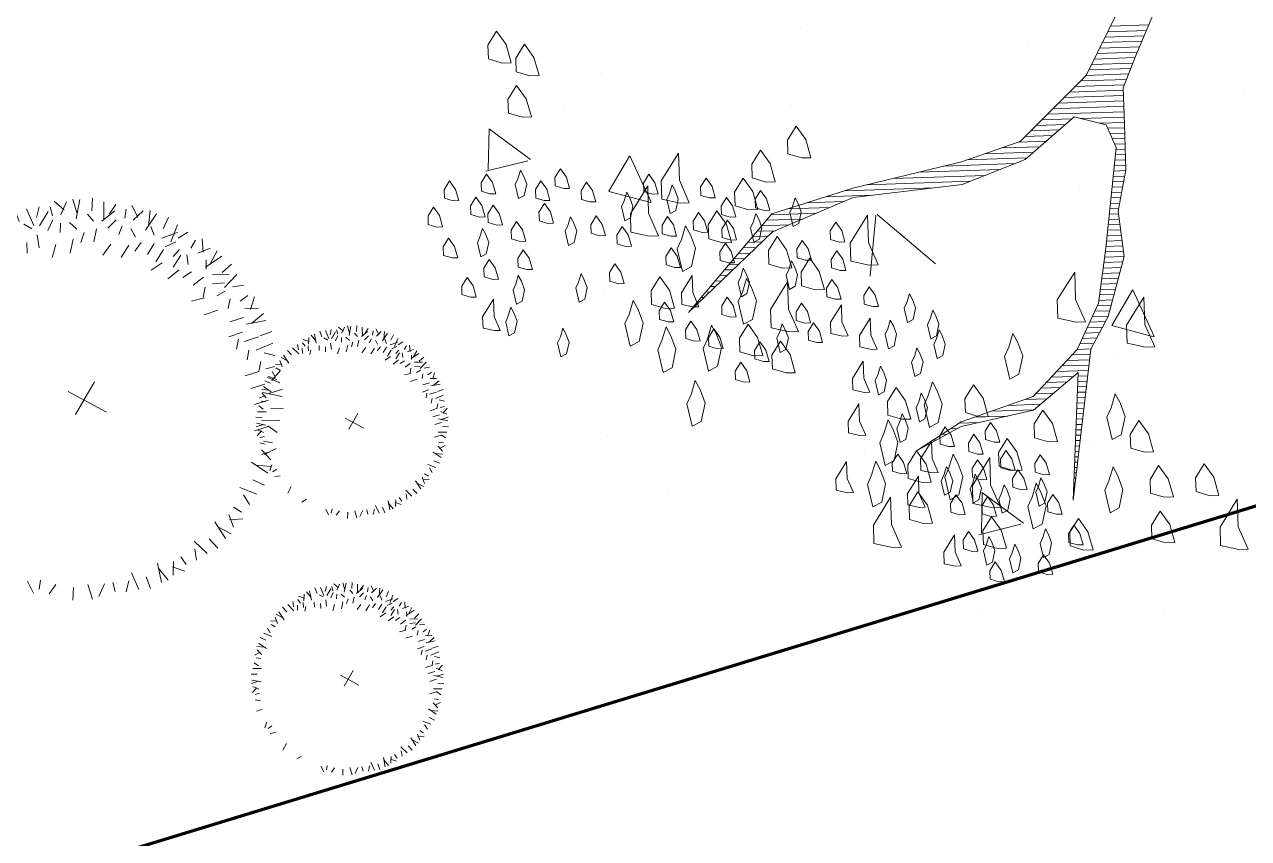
# Model space of a CAD drawing. Header units: millimetres. Extents: x 111 to 1506, y 14 to 566.
# Drawn here: x 234.572 to 236.161, y 192.431 to 193.487 of the extents above; entities that cross this region are included whole.
import ezdxf

# ---------------------------------------------------------------- set-up
doc = ezdxf.new("R2010")
doc.units = ezdxf.units.MM
for name, color, linetype, lineweight in [('ARB-CERCO', 97, 'Continuous', 5), ('ARBOLES', 78, 'Continuous', 5), ('G', 254, 'Continuous', 5)]:
    doc.layers.add(name, color=color, linetype=linetype, lineweight=lineweight)

# ---------------------------------------------------------------- blocks, each defined once
blk = doc.blocks.new('*X16')
at = {"color": 0}
for p, q in [((17.5821, 16.15), (17.6535, 16.15)), ((17.5714, 16.13), (17.6443, 16.13)), ((17.5768, 16.14), (17.6489, 16.14)), ((17.5608, 16.11), (17.635, 16.11)), ((17.5661, 16.12), (17.6396, 16.12)), ((17.5448, 16.08), (17.6216, 16.08)), ((17.5501, 16.09), (17.6259, 16.09)), ((17.5554, 16.1), (17.6304, 16.1)), ((17.5341, 16.06), (17.6131, 16.06)), ((17.5394, 16.07), (17.6174, 16.07)), ((17.5127, 16.04), (17.6045, 16.04)), ((17.5234, 16.05), (17.6088, 16.05)), ((17.4913, 16.02), (17.6021, 16.02)), ((17.502, 16.03), (17.6021, 16.03)), ((17.4591, 15.99), (17.6021, 15.99)), ((17.4698, 16), (17.6021, 16)), ((17.4806, 16.01), (17.6021, 16.01)), ((17.4377, 15.97), (17.4922, 15.97)), ((17.4484, 15.98), (17.5044, 15.98)), ((17.5206, 15.98), (17.6021, 15.98)), ((17.5556, 15.97), (17.6021, 15.97)), ((17.4163, 15.95), (17.4677, 15.95)), ((17.427, 15.96), (17.4799, 15.96)), ((17.5707, 15.96), (17.6021, 15.96)), ((17.5747, 15.95), (17.6021, 15.95)), ((17.3386, 15.92), (17.431, 15.92)), ((17.3711, 15.93), (17.4433, 15.93)), ((17.4036, 15.94), (17.4555, 15.94)), ((17.5787, 15.94), (17.6021, 15.94)), ((17.5827, 15.93), (17.6021, 15.93)), ((17.5846, 15.92), (17.6021, 15.92)), ((17.2629, 15.9), (17.3957, 15.9)), ((17.3061, 15.91), (17.4188, 15.91)), ((17.5819, 15.9), (17.6021, 15.9)), ((17.5832, 15.91), (17.6021, 15.91)), ((17.1669, 15.88), (17.3397, 15.88)), ((17.2149, 15.89), (17.3677, 15.89)), ((17.5791, 15.88), (17.6018, 15.88)), ((17.5805, 15.89), (17.6021, 15.89)), ((17.0761, 15.86), (17.2435, 15.86)), ((17.1189, 15.87), (17.3117, 15.87)), ((17.5764, 15.86), (17.5974, 15.86)), ((17.5778, 15.87), (17.5996, 15.87)), ((16.9681, 15.83), (17.0472, 15.83)), ((17.0041, 15.84), (17.0729, 15.84)), ((17.0401, 15.85), (17.1235, 15.85)), ((17.5723, 15.83), (17.5907, 15.83)), ((17.5737, 15.84), (17.5929, 15.84)), ((17.575, 15.85), (17.5951, 15.85)), ((16.9281, 15.81), (16.9958, 15.81)), ((16.9371, 15.82), (17.0215, 15.82)), ((17.5696, 15.81), (17.5863, 15.81)), ((17.5709, 15.82), (17.5885, 15.82)), ((16.91, 15.79), (16.9444, 15.79)), ((16.919, 15.8), (16.9701, 15.8)), ((17.5669, 15.79), (17.5866, 15.79)), ((17.5682, 15.8), (17.5856, 15.8)), ((16.8829, 15.76), (16.9077, 15.76)), ((16.8919, 15.77), (16.9189, 15.77)), ((16.9009, 15.78), (16.9301, 15.78)), ((17.5628, 15.76), (17.5896, 15.76)), ((17.5641, 15.77), (17.5886, 15.77)), ((17.5655, 15.78), (17.5876, 15.78)), ((16.8648, 15.74), (16.8853, 15.74)), ((16.8738, 15.75), (16.8965, 15.75)), ((17.56, 15.74), (17.5916, 15.74)), ((17.5614, 15.75), (17.5906, 15.75)), ((16.8467, 15.72), (16.863, 15.72)), ((16.8557, 15.73), (16.8742, 15.73)), ((17.5568, 15.72), (17.5936, 15.72)), ((17.5585, 15.73), (17.5926, 15.73)), ((16.8286, 15.7), (16.8406, 15.7)), ((16.8376, 15.71), (16.8518, 15.71)), ((17.5535, 15.7), (17.5875, 15.7)), ((17.5551, 15.71), (17.5906, 15.71)), ((16.8014, 15.67), (16.8071, 15.67)), ((16.8105, 15.68), (16.8183, 15.68)), ((16.8195, 15.69), (16.8295, 15.69)), ((17.5485, 15.67), (17.5783, 15.67)), ((17.5501, 15.68), (17.5814, 15.68)), ((17.5518, 15.69), (17.5844, 15.69)), ((16.7833, 15.65), (16.7848, 15.65)), ((16.7924, 15.66), (16.7959, 15.66)), ((17.5451, 15.65), (17.5721, 15.65)), ((17.5468, 15.66), (17.5752, 15.66)), ((17.5402, 15.63), (17.566, 15.63)), ((17.5435, 15.64), (17.5691, 15.64)), ((17.5252, 15.6), (17.5543, 15.6)), ((17.5302, 15.61), (17.5598, 15.61)), ((17.5352, 15.62), (17.5629, 15.62)), ((17.5152, 15.58), (17.5429, 15.58)), ((17.5202, 15.59), (17.5486, 15.59)), ((17.5052, 15.56), (17.5315, 15.56)), ((17.5102, 15.57), (17.5372, 15.57)), ((17.4903, 15.54), (17.5241, 15.54)), ((17.5002, 15.55), (17.5257, 15.55)), ((17.4603, 15.51), (17.5196, 15.51)), ((17.4703, 15.52), (17.5211, 15.52)), ((17.4803, 15.53), (17.5226, 15.53)), ((17.4403, 15.49), (17.4786, 15.49)), ((17.4503, 15.5), (17.4911, 15.5)), ((17.4988, 15.49), (17.5165, 15.49)), ((17.4996, 15.5), (17.5181, 15.5)), ((17.4203, 15.47), (17.4536, 15.47)), ((17.4303, 15.48), (17.4661, 15.48)), ((17.4974, 15.47), (17.5135, 15.47)), ((17.4981, 15.48), (17.515, 15.48)), ((17.336, 15.44), (17.4161, 15.44)), ((17.368, 15.45), (17.4286, 15.45)), ((17.4, 15.46), (17.4411, 15.46)), ((17.4953, 15.44), (17.509, 15.44)), ((17.496, 15.45), (17.5105, 15.45)), ((17.4967, 15.46), (17.512, 15.46)), ((17.2754, 15.42), (17.3128, 15.42)), ((17.304, 15.43), (17.3661, 15.43)), ((17.4938, 15.42), (17.5059, 15.42)), ((17.4946, 15.43), (17.5074, 15.43)), ((17.242, 15.4), (17.2517, 15.4)), ((17.2587, 15.41), (17.2717, 15.41)), ((17.4924, 15.4), (17.5029, 15.4)), ((17.4931, 15.41), (17.5044, 15.41)), ((17.2087, 15.38), (17.2117, 15.38)), ((17.2254, 15.39), (17.2317, 15.39)), ((17.491, 15.38), (17.4999, 15.38)), ((17.4917, 15.39), (17.5014, 15.39)), ((17.4888, 15.35), (17.4953, 15.35)), ((17.4896, 15.36), (17.4968, 15.36)), ((17.4903, 15.37), (17.4984, 15.37)), ((17.4874, 15.33), (17.4923, 15.33)), ((17.4881, 15.34), (17.4938, 15.34)), ((17.486, 15.31), (17.4893, 15.31)), ((17.4867, 15.32), (17.4908, 15.32)), ((17.4838, 15.28), (17.4847, 15.28)), ((17.4846, 15.29), (17.4862, 15.29)), ((17.4853, 15.3), (17.4877, 15.3)), ((17.4831, 15.27), (17.4832, 15.27))]:
    blk.add_line(p, q, dxfattribs=at)
blk = doc.blocks.new('E1E')
at = {"layer": 'ARBOLES', "ltscale": 0.2}
for p, q in [((96.0598, 59.5667), (96.0598, 59.5667)), ((95.5359, 59.5519), (95.5359, 59.5519)), ((96.122, 59.5391), (96.122, 59.5391)), ((96.1796, 59.5223), (96.1796, 59.5223)), ((95.6009, 59.4784), (95.6009, 59.4784)), ((95.2708, 59.4541), (95.2708, 59.4541)), ((95.5845, 59.4467), (95.5298, 59.4067)), ((95.6045, 59.3832), (95.5819, 59.4428)), ((95.6038, 59.3838), (95.5266, 59.4035)), ((95.7975, 59.3971), (95.7975, 59.3971)), ((95.7699, 59.3841), (95.7699, 59.3841)), ((96.2691, 59.314), (96.2691, 59.314)), ((95.473, 59.2552), (95.473, 59.2552)), ((95.4361, 59.2211), (95.4361, 59.2211)), ((95.857, 59.2206), (95.857, 59.2206)), ((96.5118, 59.2106), (96.4571, 59.1706)), ((96.5318, 59.147), (96.5092, 59.2067)), ((96.3217, 59.1674), (96.2544, 59.159)), ((96.3128, 59.1041), (96.322, 59.1672)), ((96.5311, 59.1477), (96.4538, 59.1674)), ((96.3122, 59.1036), (96.2542, 59.1583)), ((95.9214, 59.0448), (95.8936, 59.1364)), ((95.4933, 59.1143), (95.4933, 59.1143)), ((95.5148, 59.066), (95.4476, 59.0575)), ((95.506, 59.0027), (95.5152, 59.0658)), ((95.92, 59.0432), (95.8063, 59.0804)), ((96.4334, 59.0761), (96.4334, 59.0761)), ((95.5054, 59.0022), (95.4473, 59.0568)), ((96.4248, 59.0542), (96.4248, 59.0542)), ((95.9008, 59.0394), (95.9008, 59.0394)), ((95.9924, 59.0443), (95.9924, 59.0443)), ((96.4042, 59.0005), (96.4042, 59.0005)), ((96.4916, 58.9742), (96.4916, 58.9742)), ((95.8256, 58.9566), (95.8256, 58.9566)), ((96.1089, 58.9342), (96.1089, 58.9342)), ((95.6403, 58.8897), (95.6403, 58.8897)), ((96.1395, 58.8197), (96.1395, 58.8197)), ((95.7844, 58.7923), (95.7844, 58.7923)), ((95.801, 58.7086), (95.801, 58.7086)), ((95.4599, 58.6504), (95.4599, 58.6504))]:
    blk.add_line(p, q, dxfattribs=at)
for points in [[(95.5999, 59.5058), (95.618, 59.509), (95.6252, 59.4927), (95.6198, 59.4611), (95.609, 59.4855), (95.5918, 59.5022)], [(95.7024, 59.5158), (95.7313, 59.5209), (95.7429, 59.4949), (95.7343, 59.4442), (95.7169, 59.4833), (95.6894, 59.51)], [(95.5281, 59.503), (95.5421, 59.5044), (95.5475, 59.4922), (95.5448, 59.4764), (95.5313, 59.485), (95.52, 59.4994)], [(95.5679, 59.4574), (95.5683, 59.4674), (95.5552, 59.4859), (95.5489, 59.4782), (95.5521, 59.4601), (95.5615, 59.4497), (95.5692, 59.4434)], [(95.5259, 59.4533), (95.5263, 59.4633), (95.5132, 59.4818), (95.5069, 59.4741), (95.51, 59.456), (95.5195, 59.4456), (95.5272, 59.4393)], [(95.5846, 59.4746), (95.5986, 59.476), (95.604, 59.4638), (95.6013, 59.448), (95.5877, 59.4565), (95.5764, 59.471)], [(95.7748, 59.4233), (95.7755, 59.4392), (95.7545, 59.4688), (95.7444, 59.4565), (95.7495, 59.4276), (95.7647, 59.411), (95.7769, 59.4009)], [(95.4626, 59.4641), (95.4766, 59.4655), (95.482, 59.4533), (95.4793, 59.4375), (95.4658, 59.4461), (95.4545, 59.4605)], [(95.5499, 59.4557), (95.5723, 59.4579), (95.581, 59.4384), (95.5767, 59.413), (95.555, 59.4268), (95.5369, 59.4499)], [(95.6714, 59.463), (95.6938, 59.4652), (95.7025, 59.4457), (95.6981, 59.4204), (95.6764, 59.4341), (95.6584, 59.4572)], [(95.7992, 59.463), (95.8172, 59.4662), (95.8245, 59.4499), (95.8191, 59.4183), (95.8082, 59.4427), (95.791, 59.4594)], [(96.0834, 59.4127), (96.0842, 59.4286), (96.0632, 59.4582), (96.0531, 59.4459), (96.0581, 59.417), (96.0733, 59.4004), (96.0856, 59.3903)], [(95.4902, 59.4131), (95.4906, 59.423), (95.4775, 59.4416), (95.4712, 59.4339), (95.4744, 59.4158), (95.4839, 59.4054), (95.4916, 59.3991)], [(95.6244, 59.429), (95.6384, 59.4304), (95.6438, 59.4182), (95.6411, 59.4024), (95.6275, 59.4109), (95.6162, 59.4254)], [(95.6867, 59.4421), (95.7048, 59.4453), (95.712, 59.4291), (95.7066, 59.3974), (95.6957, 59.4218), (95.6786, 59.4385)], [(96.3065, 59.4064), (96.307, 59.4164), (96.2939, 59.4349), (96.2876, 59.4272), (96.2907, 59.4091), (96.3002, 59.3988), (96.3079, 59.3924)], [(96.3942, 59.4065), (96.3946, 59.4164), (96.3815, 59.435), (96.3752, 59.4273), (96.3784, 59.4092), (96.3879, 59.3988), (96.3956, 59.3925)], [(96.4055, 59.4359), (96.4235, 59.439), (96.4308, 59.4228), (96.4254, 59.3912), (96.4145, 59.4155), (96.3973, 59.4323)], [(95.4235, 59.4072), (95.4459, 59.4093), (95.4545, 59.3898), (95.4502, 59.3645), (95.4285, 59.3782), (95.4104, 59.4014)], [(95.5778, 59.4132), (95.5918, 59.4145), (95.5973, 59.4023), (95.5946, 59.3865), (95.581, 59.3951), (95.5697, 59.4095)], [(95.6671, 59.3676), (95.6678, 59.3835), (95.6468, 59.4131), (95.6367, 59.4008), (95.6418, 59.3719), (95.657, 59.3553), (95.6693, 59.3452)], [(95.67, 59.3811), (95.6705, 59.3911), (95.6574, 59.4096), (95.651, 59.4019), (95.6542, 59.3838), (95.6637, 59.3735), (95.6714, 59.3671)], [(95.436, 59.4036), (95.45, 59.4049), (95.4554, 59.3927), (95.4527, 59.3769), (95.4392, 59.3855), (95.4279, 59.4)], [(95.5297, 59.361), (95.5305, 59.3769), (95.5095, 59.4065), (95.4994, 59.3942), (95.5044, 59.3653), (95.5196, 59.3487), (95.5319, 59.3386)], [(95.5761, 59.3734), (95.5765, 59.3833), (95.5634, 59.4019), (95.5571, 59.3942), (95.5602, 59.3761), (95.5697, 59.3657), (95.5774, 59.3594)], [(95.5825, 59.4), (95.6114, 59.4051), (95.623, 59.3791), (95.6143, 59.3285), (95.597, 59.3675), (95.5695, 59.3942)], [(95.6239, 59.3752), (95.6244, 59.3852), (95.6113, 59.4037), (95.605, 59.396), (95.6081, 59.3779), (95.6176, 59.3676), (95.6253, 59.3612)], [(95.6974, 59.4045), (95.7198, 59.4066), (95.7285, 59.3871), (95.7242, 59.3618), (95.7025, 59.3755), (95.6844, 59.3987)], [(95.7328, 59.4042), (95.7468, 59.4056), (95.7522, 59.3934), (95.7495, 59.3776), (95.736, 59.3862), (95.7247, 59.4006)], [(95.7813, 59.3561), (95.782, 59.372), (95.761, 59.4016), (95.7509, 59.3893), (95.756, 59.3604), (95.7712, 59.3438), (95.7835, 59.3337)], [(96.1572, 59.352), (96.1579, 59.3679), (96.1369, 59.3975), (96.1268, 59.3852), (96.1319, 59.3563), (96.1471, 59.3397), (96.1594, 59.3296)], [(96.4597, 59.4016), (96.4737, 59.4029), (96.4791, 59.3907), (96.4764, 59.3749), (96.4629, 59.3835), (96.4516, 59.398)], [(95.4844, 59.3715), (95.4984, 59.3729), (95.5038, 59.3607), (95.5011, 59.3449), (95.4875, 59.3535), (95.4762, 59.3679)], [(95.6881, 59.3843), (95.7062, 59.3875), (95.7134, 59.3712), (95.708, 59.3396), (95.6971, 59.364), (95.68, 59.3807)], [(95.815, 59.3727), (95.8331, 59.3758), (95.8404, 59.3596), (95.835, 59.328), (95.8241, 59.3523), (95.8069, 59.369)], [(96.2201, 59.3333), (96.2208, 59.3492), (96.1999, 59.3788), (96.1897, 59.3665), (96.1948, 59.3376), (96.21, 59.321), (96.2223, 59.3108)], [(96.4019, 59.3564), (96.4024, 59.3663), (96.3892, 59.3848), (96.3829, 59.3771), (96.3861, 59.3591), (96.3956, 59.3487), (96.4033, 59.3424)], [(95.5268, 59.3417), (95.5273, 59.3517), (95.5142, 59.3702), (95.5079, 59.3625), (95.511, 59.3444), (95.5205, 59.3341), (95.5282, 59.3277)], [(95.5494, 59.3567), (95.5634, 59.358), (95.5689, 59.3458), (95.5662, 59.33), (95.5526, 59.3386), (95.5413, 59.353)], [(95.6136, 59.3657), (95.6276, 59.3671), (95.633, 59.3549), (95.6303, 59.3391), (95.6167, 59.3477), (95.6054, 59.3621)], [(95.7654, 59.3311), (95.7658, 59.341), (95.7527, 59.3595), (95.7464, 59.3518), (95.7496, 59.3338), (95.7591, 59.3234), (95.7667, 59.3171)], [(96.0138, 59.3638), (96.0278, 59.3651), (96.0333, 59.3529), (96.0306, 59.3371), (96.017, 59.3457), (96.0057, 59.3601)], [(96.0922, 59.323), (96.0929, 59.3389), (96.0719, 59.3686), (96.0618, 59.3563), (96.0669, 59.3274), (96.0821, 59.3107), (96.0944, 59.3006)], [(96.438, 59.3627), (96.452, 59.3641), (96.4575, 59.3519), (96.4548, 59.3361), (96.4412, 59.3446), (96.4299, 59.3591)], [(96.5094, 59.3555), (96.5234, 59.3569), (96.5289, 59.3447), (96.5262, 59.3289), (96.5126, 59.3375), (96.5013, 59.3519)], [(95.3093, 59.3485), (95.3317, 59.3507), (95.3404, 59.3312), (95.3361, 59.3059), (95.3144, 59.3196), (95.2963, 59.3427)], [(95.4279, 59.2922), (95.4286, 59.3081), (95.4076, 59.3377), (95.3975, 59.3255), (95.4026, 59.2965), (95.4178, 59.2799), (95.4301, 59.2698)], [(95.5731, 59.3335), (95.5955, 59.3357), (95.6042, 59.3162), (95.5999, 59.2909), (95.5782, 59.3046), (95.5601, 59.3277)], [(95.5783, 59.3355), (95.5923, 59.3368), (95.5978, 59.3246), (95.5951, 59.3088), (95.5815, 59.3174), (95.5702, 59.3318)], [(95.68, 59.3369), (95.694, 59.3382), (95.6994, 59.3261), (95.6967, 59.3102), (95.6832, 59.3188), (95.6719, 59.3333)], [(96.1101, 59.3336), (96.1241, 59.3349), (96.1295, 59.3227), (96.1268, 59.3069), (96.1133, 59.3155), (96.1019, 59.3299)], [(96.3125, 59.3165), (96.3129, 59.3265), (96.2998, 59.345), (96.2935, 59.3373), (96.2967, 59.3192), (96.3062, 59.3089), (96.3138, 59.3025)], [(96.4815, 59.309), (96.4819, 59.3189), (96.4688, 59.3374), (96.4625, 59.3297), (96.4656, 59.3117), (96.4751, 59.3013), (96.4828, 59.295)], [(95.1994, 59.3152), (95.2283, 59.3203), (95.2399, 59.2943), (95.2313, 59.2436), (95.2139, 59.2827), (95.1864, 59.3094)], [(95.5259, 59.3219), (95.54, 59.3232), (95.5454, 59.311), (95.5427, 59.2952), (95.5291, 59.3038), (95.5178, 59.3182)], [(95.6339, 59.331), (95.6479, 59.3323), (95.6534, 59.3201), (95.6507, 59.3043), (95.6371, 59.3129), (95.6258, 59.3274)], [(95.7394, 59.2751), (95.7402, 59.291), (95.7192, 59.3206), (95.7091, 59.3083), (95.7141, 59.2794), (95.7293, 59.2628), (95.7416, 59.2527)], [(95.7496, 59.2899), (95.75, 59.2999), (95.7369, 59.3184), (95.7306, 59.3107), (95.7338, 59.2926), (95.7433, 59.2823), (95.751, 59.2759)], [(95.764, 59.325), (95.7864, 59.3272), (95.7951, 59.3077), (95.7908, 59.2824), (95.7691, 59.2961), (95.751, 59.3192)], [(95.9584, 59.3258), (95.9809, 59.328), (95.9895, 59.3085), (95.9852, 59.2832), (95.9635, 59.2969), (95.9454, 59.3201)], [(95.998, 59.3226), (96.0121, 59.324), (96.0175, 59.3118), (96.0148, 59.296), (96.0012, 59.3046), (95.9899, 59.319)], [(96.0156, 59.3201), (96.038, 59.3223), (96.0467, 59.3028), (96.0423, 59.2775), (96.0206, 59.2912), (96.0025, 59.3143)], [(96.0721, 59.3313), (96.0861, 59.3326), (96.0916, 59.3205), (96.0889, 59.3046), (96.0753, 59.3132), (96.064, 59.3277)], [(96.1593, 59.3214), (96.1733, 59.3228), (96.1788, 59.3106), (96.1761, 59.2948), (96.1625, 59.3033), (96.1512, 59.3178)], [(96.3947, 59.3288), (96.4087, 59.3302), (96.4141, 59.318), (96.4114, 59.3022), (96.3979, 59.3107), (96.3866, 59.3252)], [(96.5497, 59.3199), (96.5637, 59.3212), (96.5691, 59.309), (96.5664, 59.2932), (96.5528, 59.3018), (96.5415, 59.3162)], [(95.6168, 59.3039), (95.6308, 59.3052), (95.6362, 59.293), (95.6335, 59.2772), (95.6199, 59.2858), (95.6086, 59.3002)], [(95.8246, 59.2746), (95.825, 59.2846), (95.8119, 59.3031), (95.8056, 59.2954), (95.8088, 59.2773), (95.8183, 59.267), (95.826, 59.2606)], [(95.8341, 59.3081), (95.8521, 59.3112), (95.8594, 59.295), (95.854, 59.2634), (95.8431, 59.2878), (95.8259, 59.3045)], [(95.9918, 59.2711), (95.9922, 59.2811), (95.9791, 59.2996), (95.9728, 59.2919), (95.9759, 59.2738), (95.9854, 59.2635), (95.9931, 59.2571)], [(96.171, 59.3036), (96.1934, 59.3058), (96.2021, 59.2863), (96.1978, 59.261), (96.1761, 59.2747), (96.158, 59.2978)], [(96.2538, 59.2953), (96.2678, 59.2966), (96.2732, 59.2844), (96.2705, 59.2686), (96.2569, 59.2772), (96.2456, 59.2916)], [(95.3382, 59.2835), (95.3606, 59.2857), (95.3693, 59.2662), (95.365, 59.2409), (95.3433, 59.2546), (95.3252, 59.2777)], [(95.6534, 59.2758), (95.6758, 59.2779), (95.6845, 59.2584), (95.6802, 59.2331), (95.6585, 59.2468), (95.6404, 59.27)], [(96.0691, 59.2348), (96.0698, 59.2507), (96.0488, 59.2804), (96.0387, 59.2681), (96.0438, 59.2392), (96.059, 59.2225), (96.0713, 59.2124)], [(96.0717, 59.2775), (96.0857, 59.2789), (96.0912, 59.2667), (96.0885, 59.2509), (96.0749, 59.2594), (96.0636, 59.2739)], [(96.1318, 59.2848), (96.1499, 59.288), (96.1571, 59.2717), (96.1517, 59.2401), (96.1408, 59.2645), (96.1237, 59.2812)], [(96.4209, 59.2918), (96.4349, 59.2931), (96.4404, 59.2809), (96.4377, 59.2651), (96.4241, 59.2737), (96.4128, 59.2881)], [(96.4643, 59.2819), (96.4783, 59.2832), (96.4837, 59.271), (96.481, 59.2552), (96.4675, 59.2638), (96.4562, 59.2782)], [(96.4941, 59.2805), (96.5081, 59.2819), (96.5136, 59.2697), (96.5109, 59.2539), (96.4973, 59.2625), (96.486, 59.2769)], [(95.2732, 59.2545), (95.2956, 59.2567), (95.3043, 59.2372), (95.3, 59.2119), (95.2783, 59.2256), (95.2602, 59.2487)], [(95.5385, 59.2713), (95.5609, 59.2735), (95.5696, 59.254), (95.5653, 59.2287), (95.5436, 59.2424), (95.5255, 59.2655)], [(95.9317, 59.2639), (95.9457, 59.2652), (95.9511, 59.253), (95.9484, 59.2372), (95.9349, 59.2458), (95.9236, 59.2602)], [(95.978, 59.2644), (96.0069, 59.2695), (96.0185, 59.2435), (96.0099, 59.1929), (95.9925, 59.2319), (95.965, 59.2586)], [(96.3609, 59.2407), (96.3613, 59.2506), (96.3482, 59.2691), (96.3419, 59.2614), (96.3451, 59.2434), (96.3546, 59.233), (96.3622, 59.2267)], [(96.5416, 59.2724), (96.5556, 59.2738), (96.561, 59.2616), (96.5583, 59.2458), (96.5447, 59.2544), (96.5334, 59.2688)], [(95.7826, 59.2267), (95.7831, 59.2367), (95.77, 59.2552), (95.7636, 59.2475), (95.7668, 59.2294), (95.7763, 59.219), (95.784, 59.2127)], [(95.849, 59.2417), (95.8671, 59.2448), (95.8743, 59.2286), (95.8689, 59.197), (95.8581, 59.2213), (95.8409, 59.2381)], [(95.8987, 59.2394), (95.9168, 59.2426), (95.924, 59.2264), (95.9186, 59.1947), (95.9078, 59.2191), (95.8906, 59.2358)], [(95.9606, 59.2427), (95.9746, 59.244), (95.98, 59.2318), (95.9773, 59.216), (95.9638, 59.2246), (95.9525, 59.239)], [(96.0808, 59.2134), (96.0812, 59.2233), (96.0681, 59.2418), (96.0618, 59.2341), (96.065, 59.2161), (96.0745, 59.2057), (96.0822, 59.1994)], [(96.1884, 59.1944), (96.1891, 59.2103), (96.1681, 59.24), (96.158, 59.2277), (96.1631, 59.1988), (96.1783, 59.1821), (96.1906, 59.172)], [(96.1815, 59.2387), (96.1955, 59.2401), (96.201, 59.2279), (96.1983, 59.2121), (96.1847, 59.2207), (96.1734, 59.2351)], [(96.2651, 59.237), (96.2791, 59.2384), (96.2845, 59.2262), (96.2818, 59.2104), (96.2683, 59.2189), (96.257, 59.2334)], [(96.3089, 59.237), (96.3229, 59.2384), (96.3284, 59.2262), (96.3257, 59.2104), (96.3121, 59.219), (96.3008, 59.2334)], [(96.3911, 59.2493), (96.4051, 59.2506), (96.4106, 59.2385), (96.4079, 59.2226), (96.3943, 59.2312), (96.383, 59.2457)], [(96.4923, 59.2408), (96.5063, 59.2421), (96.5118, 59.2299), (96.5091, 59.2141), (96.4955, 59.2227), (96.4842, 59.2371)], [(95.3932, 59.23), (95.4156, 59.2322), (95.4243, 59.2127), (95.42, 59.1874), (95.3983, 59.2011), (95.3802, 59.2242)], [(95.4677, 59.1853), (95.4684, 59.2012), (95.4474, 59.2308), (95.4373, 59.2185), (95.4424, 59.1896), (95.4576, 59.173), (95.4699, 59.1629)], [(95.8373, 59.2024), (95.8377, 59.2123), (95.8246, 59.2308), (95.8183, 59.2231), (95.8215, 59.2051), (95.831, 59.1947), (95.8387, 59.1884)], [(96.4097, 59.2186), (96.4237, 59.2199), (96.4291, 59.2077), (96.4264, 59.1919), (96.4129, 59.2005), (96.4016, 59.215)], [(96.4607, 59.2023), (96.4612, 59.2123), (96.4481, 59.2308), (96.4418, 59.2231), (96.4449, 59.205), (96.4544, 59.1947), (96.4621, 59.1883)], [(95.6513, 59.1579), (95.652, 59.1738), (95.6311, 59.2034), (95.621, 59.1911), (95.626, 59.1622), (95.6412, 59.1456), (95.6535, 59.1355)], [(95.761, 59.1879), (95.7614, 59.1978), (95.7483, 59.2163), (95.742, 59.2086), (95.7452, 59.1906), (95.7546, 59.1802), (95.7623, 59.1738)], [(96.0153, 59.1745), (96.0158, 59.1844), (96.0027, 59.2029), (95.9963, 59.1952), (95.9995, 59.1772), (96.009, 59.1668), (96.0167, 59.1605)], [(96.1061, 59.2003), (96.1201, 59.2017), (96.1255, 59.1895), (96.1228, 59.1736), (96.1093, 59.1822), (96.098, 59.1967)], [(96.2368, 59.2082), (96.2658, 59.2133), (96.2773, 59.1873), (96.2687, 59.1367), (96.2513, 59.1757), (96.2238, 59.2024)], [(96.2941, 59.172), (96.2945, 59.1819), (96.2814, 59.2004), (96.2751, 59.1927), (96.2783, 59.1747), (96.2877, 59.1643), (96.2954, 59.158)], [(95.7818, 59.163), (95.7822, 59.173), (95.7691, 59.1915), (95.7628, 59.1838), (95.766, 59.1657), (95.7754, 59.1553), (95.7831, 59.149)], [(95.8251, 59.1531), (95.8256, 59.163), (95.8125, 59.1816), (95.8062, 59.1739), (95.8093, 59.1558), (95.8188, 59.1454), (95.8265, 59.1391)], [(95.8721, 59.1789), (95.8861, 59.1803), (95.8915, 59.1681), (95.8888, 59.1522), (95.8753, 59.1608), (95.864, 59.1753)], [(95.9304, 59.1902), (95.9444, 59.1916), (95.9498, 59.1794), (95.9471, 59.1636), (95.9336, 59.1722), (95.9222, 59.1866)], [(95.965, 59.1885), (95.9875, 59.1907), (95.9961, 59.1712), (95.9918, 59.1459), (95.9701, 59.1596), (95.952, 59.1827)], [(96.2055, 59.1958), (96.2195, 59.1972), (96.2249, 59.185), (96.2222, 59.1692), (96.2087, 59.1778), (96.1974, 59.1922)], [(96.3428, 59.1937), (96.3568, 59.195), (96.3623, 59.1828), (96.3596, 59.167), (96.346, 59.1756), (96.3347, 59.1901)], [(96.3885, 59.1896), (96.4025, 59.191), (96.4079, 59.1788), (96.4052, 59.163), (96.3916, 59.1716), (96.3803, 59.186)], [(96.0251, 59.1763), (96.0475, 59.1784), (96.0562, 59.1589), (96.0518, 59.1336), (96.0301, 59.1473), (96.012, 59.1705)], [(96.1165, 59.166), (96.1305, 59.1673), (96.136, 59.1551), (96.1333, 59.1393), (96.1197, 59.1479), (96.1084, 59.1623)], [(96.127, 59.1749), (96.1494, 59.1771), (96.1581, 59.1575), (96.1538, 59.1322), (96.1321, 59.146), (96.114, 59.1691)], [(96.1626, 59.1719), (96.1766, 59.1732), (96.182, 59.161), (96.1793, 59.1452), (96.1658, 59.1538), (96.1545, 59.1682)], [(96.2326, 59.1349), (96.2331, 59.1448), (96.22, 59.1633), (96.2137, 59.1556), (96.2168, 59.1376), (96.2263, 59.1272), (96.234, 59.1209)], [(95.9403, 59.146), (95.9544, 59.1473), (95.9598, 59.1351), (95.9571, 59.1193), (95.9435, 59.1279), (95.9322, 59.1423)], [(95.9964, 59.1514), (96.0104, 59.1528), (96.0158, 59.1406), (96.0131, 59.1248), (95.9995, 59.1334), (95.9882, 59.1478)], [(96.0949, 59.1271), (96.0953, 59.137), (96.0822, 59.1555), (96.0759, 59.1479), (96.0791, 59.1298), (96.0885, 59.1194), (96.0962, 59.1131)], [(96.2116, 59.1424), (96.2405, 59.1475), (96.2521, 59.1215), (96.2434, 59.0709), (96.2261, 59.1099), (96.1986, 59.1366)], [(96.257, 59.1457), (96.271, 59.1471), (96.2765, 59.1349), (96.2738, 59.1191), (96.2602, 59.1277), (96.2489, 59.1421)], [(95.9015, 59.1212), (95.9304, 59.1263), (95.942, 59.1003), (95.9333, 59.0497), (95.916, 59.0887), (95.8885, 59.1154)], [(96.131, 59.1334), (96.145, 59.1348), (96.1504, 59.1226), (96.1477, 59.1068), (96.1342, 59.1154), (96.1229, 59.1298)], [(95.9584, 59.1053), (95.9725, 59.1067), (95.9779, 59.0945), (95.9752, 59.0787), (95.9616, 59.0872), (95.9503, 59.1017)], [(96.047, 59.0814), (96.0475, 59.0914), (96.0343, 59.1099), (96.028, 59.1022), (96.0312, 59.0841), (96.0407, 59.0737), (96.0484, 59.0674)], [(96.0858, 59.1036), (96.0999, 59.105), (96.1053, 59.0928), (96.1026, 59.077), (96.089, 59.0855), (96.0777, 59.1)], [(96.1082, 59.112), (96.1306, 59.1142), (96.1393, 59.0946), (96.135, 59.0693), (96.1133, 59.0831), (96.0952, 59.1062)], [(96.1721, 59.1177), (96.1861, 59.119), (96.1916, 59.1068), (96.1889, 59.091), (96.1753, 59.0996), (96.164, 59.114)], [(96.4906, 59.1108), (96.5131, 59.113), (96.5217, 59.0935), (96.5174, 59.0682), (96.4957, 59.0819), (96.4776, 59.105)], [(95.5683, 59.082), (95.5972, 59.087), (95.6088, 59.061), (95.6001, 59.0104), (95.5827, 59.0494), (95.5553, 59.0762)], [(95.4533, 59.0775), (95.4822, 59.0826), (95.4938, 59.0566), (95.4852, 59.006), (95.4678, 59.045), (95.4403, 59.0717)], [(96.0996, 59.0614), (96.122, 59.0635), (96.1307, 59.044), (96.1264, 59.0187), (96.1047, 59.0324), (96.0866, 59.0556)], [(96.5037, 59.0465), (96.5261, 59.0486), (96.5348, 59.0291), (96.5305, 59.0038), (96.5088, 59.0176), (96.4907, 59.0407)], [(96.5514, 59.0443), (96.5738, 59.0465), (96.5825, 59.027), (96.5782, 59.0017), (96.5565, 59.0154), (96.5384, 59.0385)], [(96.062, 59.0057), (96.0845, 59.0079), (96.0931, 58.9883), (96.0888, 58.963), (96.0671, 58.9768), (96.049, 58.9999)]]:
    blk.add_lwpolyline(points, close=True, dxfattribs=at)
blk.add_lwpolyline([(95.69, 58.5984), (95.6986, 58.7192), (95.7556, 58.8537), (95.8286, 58.9173), (95.9702, 59.0193), (96.0728, 59.104), (96.1356, 59.2956), (96.0612, 59.13), (95.9644, 59.0324), (95.8141, 58.9498), (95.7376, 58.8768), (95.6921, 58.7864), (95.6408, 58.7791), (95.6133, 58.8058), (95.5691, 58.9576), (95.5473, 59.0415), (95.5509, 59.121), (95.587, 59.215), (95.6765, 59.2938), (95.7242, 59.3618), (95.6736, 59.3003), (95.5783, 59.2345), (95.5364, 59.1535), (95.4683, 59.3414), (95.5314, 59.1123), (95.5256, 59.0552), (95.5373, 58.959), (95.5727, 58.8969), (95.5858, 58.8326), (95.6147, 58.7675), (95.6379, 58.7155), (95.6387, 58.6613), (95.6373, 58.5593)], dxfattribs=at)
at = {"layer": 'ARBOLES', "ltscale": 0.2, "xscale": 0.8372139817761642, "yscale": 0.8372139817761642, "zscale": 0.8372139817761642, "rotation": 204.0028523145856}
blk.add_blockref('*X16', (103.6395, 76.9735), dxfattribs=at)
blk = doc.blocks.new('A$C05551F4C')
at = {"color": 0, "linetype": 'ByBlock'}
for p, q in [((-0.0594, 0.3274), (-0.0488, 0.3042)), ((-0.0497, 0.2957), (-0.0475, 0.328)), ((-0.0255, 0.3123), (-0.0274, 0.3331)), ((-0.0039, 0.3001), (-0.0083, 0.3296)), ((0.0037, 0.3114), (0.0124, 0.3277)), ((0.0387, 0.3301), (0.051, 0.3121)), ((0.0582, 0.3237), (0.0438, 0.3062)), ((0.0694, 0.3255), (0.0704, 0.2999)), ((-0.1148, 0.2892), (-0.113, 0.3077)), ((-0.0892, 0.2954), (-0.0948, 0.3098)), ((-0.0896, 0.3199), (-0.0714, 0.308)), ((-0.0692, 0.3215), (-0.0758, 0.2998)), ((0.0297, 0.3073), (0.03, 0.3227)), ((0.0663, 0.2925), (0.0807, 0.3215)), ((0.095, 0.2986), (0.1012, 0.3184)), ((0.1103, 0.279), (0.1176, 0.3079)), ((-0.1581, 0.2543), (-0.1685, 0.285)), ((-0.1422, 0.2789), (-0.1518, 0.2974)), ((-0.1175, 0.2759), (-0.1328, 0.3015)), ((0.1216, 0.2865), (0.136, 0.2983)), ((0.1441, 0.2728), (0.1503, 0.2869)), ((0.1611, 0.2904), (0.1656, 0.269)), ((-0.186, 0.2707), (-0.1838, 0.2481)), ((-0.1793, 0.2799), (-0.1605, 0.2625)), ((0.1185, 0.2688), (0.1332, 0.2783)), ((0.1363, 0.2555), (0.1509, 0.265)), ((0.1767, 0.277), (0.1567, 0.2664)), ((0.1722, 0.2451), (0.1966, 0.2664)), ((0.1878, 0.2744), (0.1789, 0.2504)), ((-0.1945, 0.239), (-0.2052, 0.2501)), ((-0.2042, 0.2614), (-0.1828, 0.2573)), ((0.1278, 0.2451), (0.1434, 0.2504)), ((0.2011, 0.2397), (0.2144, 0.2557)), ((-0.2158, 0.2234), (-0.2211, 0.2412)), ((0.1562, 0.2235), (0.1709, 0.233)), ((0.2015, 0.2158), (0.2012, 0.2313)), ((0.2077, 0.2158), (0.2255, 0.2397)), ((0.2211, 0.2184), (0.2388, 0.2238)), ((-0.2371, 0.2034), (-0.2531, 0.2168)), ((0.1629, 0.2022), (0.1776, 0.2117)), ((0.1802, 0.1896), (0.1971, 0.2029)), ((0.2119, 0.2072), (0.2393, 0.2068)), ((0.2366, 0.1971), (0.2477, 0.2078)), ((0.259, 0.2068), (0.255, 0.1854)), ((0.2122, 0.1917), (0.2316, 0.1933)), ((0.2683, 0.1886), (0.2458, 0.1864)), ((0.2775, 0.1819), (0.2601, 0.1631)), ((-0.2877, 0.1635), (-0.2664, 0.1679)), ((0.1773, 0.1632), (0.1989, 0.1686)), ((0.2194, 0.1722), (0.2329, 0.1797)), ((0.238, 0.1512), (0.2412, 0.1673)), ((0.252, 0.1607), (0.2827, 0.1711)), ((-0.2702, 0.1465), (-0.2843, 0.1527)), ((0.1982, 0.1408), (0.2209, 0.1482)), ((0.2632, 0.1339), (0.2682, 0.1486)), ((0.2766, 0.1448), (0.295, 0.1544)), ((-0.2839, 0.124), (-0.2956, 0.1383)), ((0.2222, 0.1343), (0.2393, 0.1382)), ((0.2342, 0.1166), (0.2547, 0.1233)), ((0.27, 0.1223), (0.2956, 0.1124)), ((0.2736, 0.1201), (0.2991, 0.1354)), ((0.265, 0.1076), (0.2837, 0.1025)), ((0.2869, 0.1174), (0.3053, 0.1156)), ((0.2224, 0.0927), (0.2445, 0.0904)), ((0.265, 0.0868), (0.2804, 0.0892)), ((0.2931, 0.0918), (0.3074, 0.0974)), ((0.3175, 0.0922), (0.3056, 0.074)), ((-0.3229, 0.0718), (-0.2973, 0.0728)), ((0.2344, 0.0646), (0.2583, 0.0637)), ((0.2753, 0.0607), (0.2838, 0.0747)), ((0.3191, 0.0718), (0.2974, 0.0784)), ((0.3251, 0.0621), (0.3018, 0.0514)), ((0.2548, 0.0502), (0.2721, 0.048)), ((0.2931, 0.0358), (0.3029, 0.0479)), ((0.2934, 0.0523), (0.3257, 0.0501)), ((-0.0009, 0.0293), (0.0013, -0.0426)), ((0.26, 0.0294), (0.2815, 0.0287)), ((0.2955, 0.0225), (0.3163, 0.0046)), ((0.31, 0.0282), (0.3307, 0.03)), ((-0.3088, 0.006), (-0.3251, 0.0148)), ((-0.0275, 0), (0.0346, 0)), ((0.2407, 0.0111), (0.2607, 0.0014)), ((0.2566, 0.0113), (0.2805, 0.0104)), ((0.2858, 0.0105), (0.3017, -0.0008)), ((0.2977, 0.0065), (0.3273, 0.0109)), ((0.2423, -0.0195), (0.2645, -0.0285)), ((0.2633, -0.018), (0.2871, -0.0189)), ((0.2787, -0.0091), (0.294, -0.0121)), ((0.309, -0.001), (0.3254, -0.0098)), ((0.2566, -0.04), (0.2721, -0.0479)), ((0.2795, -0.0372), (0.2923, -0.0269)), ((0.305, -0.0271), (0.3203, -0.0274)), ((0.3277, -0.0361), (0.3097, -0.0484)), ((0.2876, -0.0666), (0.301, -0.0586)), ((0.3213, -0.0555), (0.3038, -0.0412)), ((-0.3173, -0.0872), (-0.3053, -0.069)), ((0.2299, -0.0719), (0.2455, -0.0879)), ((0.2455, -0.0852), (0.261, -0.0799)), ((0.2544, -0.0613), (0.2743, -0.0693)), ((0.2854, -0.0799), (0.2987, -0.1039)), ((0.2901, -0.0637), (0.3191, -0.0781)), ((0.3231, -0.0668), (0.2976, -0.0678)), ((-0.2928, -0.0868), (-0.3072, -0.0924)), ((0.2721, -0.0879), (0.2832, -0.1039)), ((0.2962, -0.0924), (0.3161, -0.0986)), ((-0.2866, -0.1125), (-0.3051, -0.1106)), ((0.2211, -0.1012), (0.2388, -0.1172)), ((0.2588, -0.1039), (0.2721, -0.1119)), ((0.2766, -0.1077), (0.3056, -0.1149)), ((0.2842, -0.119), (0.2959, -0.1334)), ((-0.2763, -0.1398), (-0.2947, -0.1495)), ((0.2499, -0.1305), (0.2655, -0.1252)), ((-0.2773, -0.1769), (-0.2599, -0.1581)), ((0.21, -0.1545), (0.2277, -0.1705)), ((0.2322, -0.1438), (0.2499, -0.1598)), ((0.2747, -0.1741), (0.264, -0.1541)), ((0.288, -0.1585), (0.2667, -0.163)), ((0.2704, -0.1415), (0.2845, -0.1477)), ((-0.268, -0.1836), (-0.2455, -0.1814)), ((0.1989, -0.1758), (0.2144, -0.1705)), ((0.2166, -0.1811), (0.2344, -0.1971)), ((0.2427, -0.1696), (0.264, -0.194)), ((0.272, -0.1851), (0.248, -0.1763)), ((-0.2363, -0.1921), (-0.2474, -0.2028)), ((0.1922, -0.1998), (0.2077, -0.1945)), ((0.2374, -0.1985), (0.2534, -0.2118)), ((-0.2208, -0.2135), (-0.2386, -0.2188)), ((-0.2075, -0.2108), (-0.2252, -0.2348)), ((0.1678, -0.2104), (0.1855, -0.2264)), ((0.1855, -0.2264), (0.2011, -0.2211)), ((0.2134, -0.2051), (0.2374, -0.2229)), ((0.2161, -0.2184), (0.2214, -0.2362)), ((-0.2008, -0.2348), (-0.2141, -0.2507)), ((-0.172, -0.2401), (-0.1964, -0.2614)), ((0.1545, -0.2291), (0.1722, -0.2451)), ((0.1948, -0.234), (0.2054, -0.2451)), ((-0.1875, -0.2694), (-0.1786, -0.2454)), ((-0.1764, -0.2721), (-0.1564, -0.2614)), ((0.1345, -0.2477), (0.1523, -0.2637)), ((0.1584, -0.2493), (0.1687, -0.2801)), ((0.1795, -0.2749), (0.1608, -0.2575)), ((0.2045, -0.2564), (0.1831, -0.2524)), ((0.1862, -0.2657), (0.184, -0.2431)), ((-0.1609, -0.2854), (-0.1653, -0.2641)), ((-0.1439, -0.2678), (-0.15, -0.2819)), ((-0.1214, -0.2816), (-0.1357, -0.2933)), ((-0.1101, -0.274), (-0.1173, -0.303)), ((0.0968, -0.269), (0.1145, -0.285)), ((0.1177, -0.2709), (0.1331, -0.2965)), ((0.1424, -0.274), (0.1521, -0.2924)), ((-0.0947, -0.2936), (-0.1009, -0.3135)), ((-0.066, -0.2875), (-0.0804, -0.3165)), ((-0.0692, -0.3205), (-0.0702, -0.295)), ((-0.0579, -0.3187), (-0.0435, -0.3012)), ((-0.0295, -0.3023), (-0.0298, -0.3177)), ((0.0041, -0.2951), (0.0085, -0.3246)), ((0.05, -0.2907), (0.0478, -0.3231)), ((0.0597, -0.3224), (0.049, -0.2992)), ((0.0694, -0.3165), (0.076, -0.2948)), ((0.0898, -0.3149), (0.0716, -0.303)), ((0.0894, -0.2905), (0.095, -0.3048)), ((0.1151, -0.2843), (0.1132, -0.3027)), ((-0.0385, -0.3251), (-0.0507, -0.3071)), ((-0.0034, -0.3064), (-0.0122, -0.3228)), ((0.0258, -0.3074), (0.0277, -0.3281))]:
    blk.add_line(p, q, dxfattribs=at)

msp = doc.modelspace()

# ---------------------------------------------------------------- hatches: boundary and pattern name
at = {"layer": 'G', "lineweight": 100, "ltscale": 1000}
h = msp.add_hatch(dxfattribs=at)
h.set_pattern_fill('AR-HBONE', color=256, scale=0.046, angle=-22.08523, style=0)
h.set_pattern_definition([(22.914772, (777.23143, 1670.63463), (0.097837146, 0.241122153), [0.552, -0.184]), (112.914772, (777.40091, 1670.70627), (0.097837146, 0.241122153), [0.552, -0.184])])
edge = h.paths.add_edge_path()
edge.add_line((221.74739, 201.07699), (222.24177, 203.56684))
edge.add_line((222.24177, 203.56684), (283.25265, 176.18215))
edge.add_line((283.25265, 176.18215), (282.61554, 174.27589))
edge.add_line((282.61554, 174.27589), (222.04443, 201.46319))

# ---------------------------------------------------------------- linework, layer by layer
at = {"lineweight": 100, "ltscale": 1000}
msp.add_line((239.16703, 193.77772), (225.72421, 189.67373), dxfattribs=at)

# ---------------------------------------------------------------- block references
at = {"layer": 'ARB-CERCO'}
for p, xscale, yscale, zscale, rotation in [((234.64874, 193.00031), 0.786722348914222, 0.786722348914222, 0.786722348914222, 59.94184765909385), ((234.99785, 192.97131), 0.3774895201833683, 0.3774895201833683, 0.3774895201833683, 59.94184765910946), ((234.99165, 192.63818), 0.3774895201833683, 0.3774895201833683, 0.3774895201833683, 59.94184765910946)]:
    msp.add_blockref('A$C05551F4C', p, dxfattribs=dict(at, xscale=xscale, yscale=yscale, zscale=zscale, rotation=rotation))
at = {"layer": 'ARBOLES', "color": 0, "xscale": 0.8310831642732954, "yscale": 0.8310831642732954, "zscale": 0.8310831642732954, "rotation": 157.9147716791316}
msp.add_blockref('E1E', (327.9962, 208.73776), dxfattribs=at)

doc.saveas('drawing.dxf')
